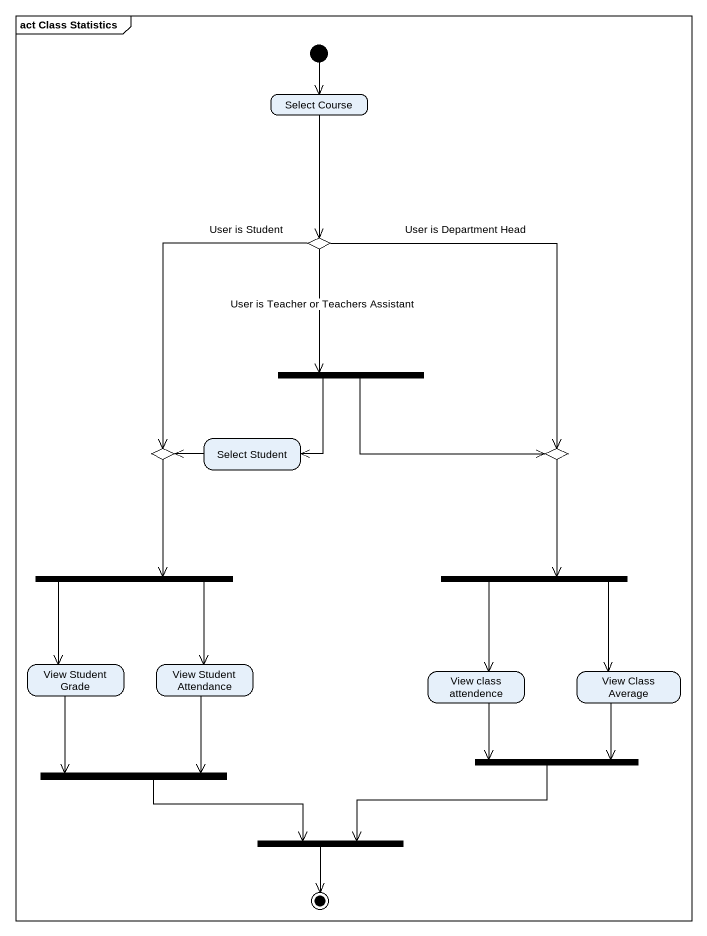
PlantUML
@startuml
mainframe act Class Statistics
hide empty description
state "Select Course" as Select_Course
state choice1 <<choice>>
state fork1 <<fork>>
state choice2 <<choice>>
state "Select Student" as Select_Student
state choice3 <<choice>>
state fork2 <<fork>>
state fork3 <<fork>>
state "View Student Grade" as View_Student_Grade
state "View Student Attendance" as View_Student_Attendance
state "View class attendence" as View_class_attendence
state "View Class Average" as View_Class_Average
state fork4 <<join>>
state fork5 <<join>>
state fork6 <<join>>
[*] --> Select_Course
Select_Course --> choice1
choice1 --> fork1 : User is Teacher or Teachers Assistant
choice1 --> choice2 : User is Student
choice1 --> choice3 : User is Department Head
fork1 --> Select_Student
fork1 -right-> choice3
choice2 --> fork2
Select_Student -left-> choice2
choice3 --> fork3
fork2 --> View_Student_Grade
fork2 --> View_Student_Attendance
fork3 --> View_class_attendence
fork3 --> View_Class_Average
View_Student_Grade --> fork4
View_Student_Attendance --> fork4
View_class_attendence --> fork5
View_Class_Average --> fork5
fork4 -right-> fork6
fork5 -left-> fork6
fork6 --> [*]
@enduml
